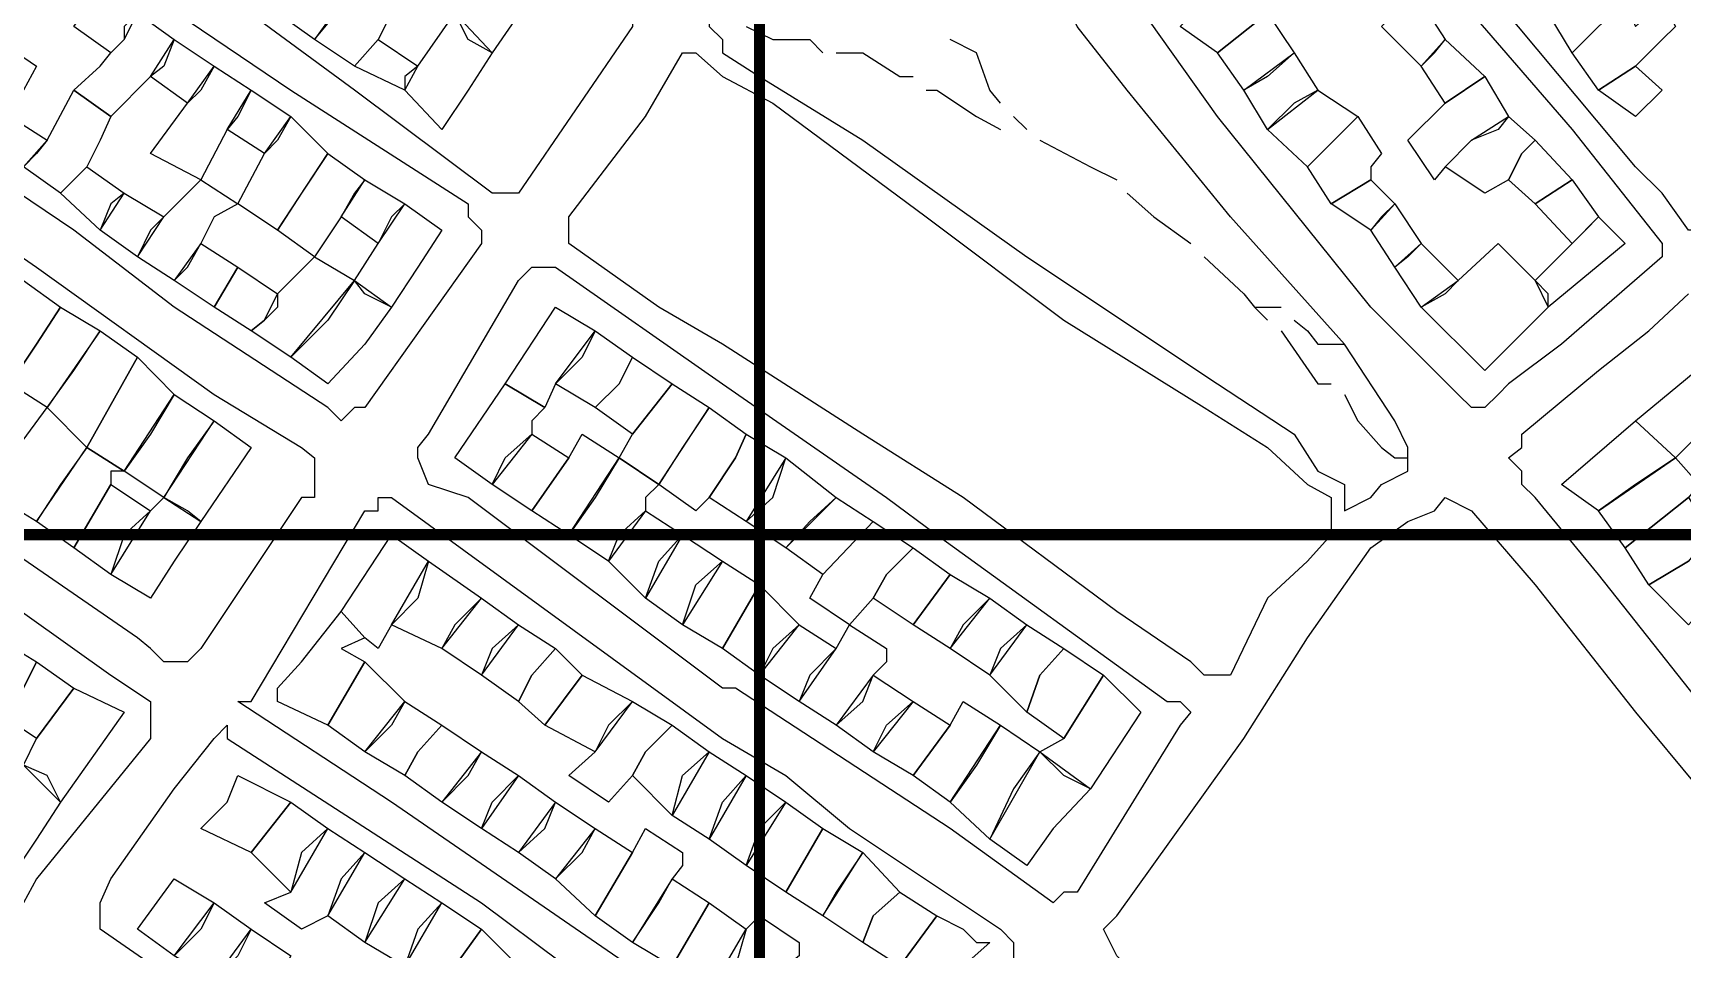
# Model space of a CAD drawing. Header units: millimetres. Extents: x -3588 to 75209, y -3737 to 38254.
# Drawn here: x 18547.3 to 18723.1, y 33703.4 to 33801.1 of the extents above; entities that cross this region are included whole.
import ezdxf

# ---------------------------------------------------------------- set-up
doc = ezdxf.new("R2010")
doc.units = ezdxf.units.MM
doc.layers.add('P', color=253, linetype='Continuous')

msp = doc.modelspace()

# ---------------------------------------------------------------- linework, layer by layer
at = {"layer": 'P', "const_width": 1.2}
msp.add_lwpolyline([(18624.733, 27097.434), (18624.733, 36423.662)], dxfattribs=at)
at = {"layer": 'P'}
for points in [[(18720.995, 33783.977), (18718.162, 33786.81), (18703.487, 33804.302), (18695.293, 33815.313), (18687.115, 33824.627), (18677.513, 33837.062), (18677.513, 33838.182), (18677.513, 33839.59), (18695.293, 33853.145), (18696.717, 33853.145), (18697.838, 33853.145), (18708.848, 33839.59), (18722.403, 33822.098), (18738.487, 33801.773), (18742.728, 33796.412), (18744.136, 33796.412), (18742.728, 33794.988), (18737.367, 33796.412), (18724.932, 33786.81), (18724.932, 33782.857), (18726.356, 33781.449), (18724.932, 33780.04), (18723.812, 33780.04), (18720.995, 33783.977)], [(18542.01, 33851.737), (18559.806, 33839.59), (18574.769, 33830.276), (18589.445, 33819.265), (18607.225, 33807.135), (18609.769, 33804.302), (18611.178, 33804.302), (18611.178, 33803.182), (18611.178, 33801.773), (18599.047, 33783.977), (18597.622, 33783.977)], [(18687.115, 33767.894), (18674.968, 33781.449), (18663.958, 33794.988), (18658.597, 33801.773), (18656.068, 33807.135), (18653.235, 33812.496), (18650.419, 33820.69), (18650.419, 33826.051)], [(18597.622, 33783.977), (18596.214, 33783.977), (18581.539, 33794.988), (18561.214, 33809.951), (18542.01, 33823.506)], [(18540.889, 33817.857), (18574.769, 33794.988), (18593.67, 33782.857), (18593.67, 33781.449), (18595.094, 33780.04), (18595.094, 33778.616), (18582.659, 33761.124), (18581.539, 33761.124), (18580.13, 33759.716), (18578.722, 33761.124)], [(18580.13, 33804.302), (18577.298, 33800.365), (18573.345, 33803.182), (18575.889, 33805.726), (18580.13, 33811.088), (18584.083, 33808.543), (18580.13, 33804.302)], [(18593.67, 33800.365), (18592.261, 33803.182), (18597.622, 33811.088), (18601.863, 33807.135), (18596.214, 33798.941), (18593.67, 33800.365)], [(18585.492, 33803.182), (18584.083, 33800.365), (18581.539, 33797.532), (18577.298, 33800.365), (18584.083, 33808.543), (18588.308, 33805.726), (18585.492, 33803.182)], [(18678.921, 33807.135), (18680.346, 33805.726), (18678.921, 33803.182), (18673.56, 33798.941), (18669.607, 33801.773), (18674.968, 33807.135), (18677.513, 33808.543), (18678.921, 33807.135)], [(18718.162, 33804.302), (18717.042, 33804.302), (18714.209, 33801.773), (18711.393, 33798.941), (18708.848, 33803.182), (18711.393, 33805.726), (18714.209, 33807.135), (18715.618, 33805.726), (18717.042, 33808.543), (18719.571, 33805.726), (18718.162, 33804.302)], [(18556.973, 33801.773), (18556.973, 33800.365), (18555.565, 33798.941), (18551.612, 33801.773), (18554.444, 33805.726), (18558.397, 33803.182), (18556.973, 33801.773)], [(18702.079, 33761.124), (18700.67, 33761.124), (18699.246, 33762.532), (18689.932, 33771.846), (18673.56, 33792.171), (18663.958, 33805.726)], [(18692.476, 33803.182), (18695.293, 33804.302), (18697.838, 33800.365), (18695.293, 33797.532), (18691.068, 33801.773), (18692.476, 33803.182)], [(18720.995, 33800.365), (18718.162, 33797.532), (18714.209, 33794.988), (18711.393, 33798.941), (18714.209, 33801.773), (18717.042, 33804.302), (18718.162, 33801.773), (18720.995, 33804.302), (18722.403, 33801.773), (18720.995, 33800.365)], [(18561.214, 33797.532), (18559.806, 33796.412), (18555.565, 33792.171), (18551.612, 33794.988), (18554.444, 33797.532), (18555.565, 33798.941), (18556.973, 33800.365), (18558.397, 33803.182), (18562.334, 33800.365), (18561.214, 33797.532)], [(18593.67, 33794.988), (18590.853, 33790.763), (18586.9, 33794.988), (18588.308, 33797.532), (18592.261, 33803.182), (18596.214, 33798.941), (18593.67, 33794.988)], [(18619.371, 33803.182), (18619.371, 33801.773), (18620.78, 33800.365), (18620.78, 33798.941)], [(18678.921, 33796.412), (18676.393, 33794.988), (18673.56, 33798.941), (18678.921, 33803.182), (18681.754, 33798.941), (18678.921, 33796.412)], [(18700.67, 33803.182), (18711.393, 33790.763), (18720.995, 33778.616), (18720.995, 33777.208), (18710.257, 33767.894), (18704.607, 33763.653), (18703.487, 33762.532), (18702.079, 33761.124)], [(18546.251, 33794.988), (18544.842, 33792.171), (18542.01, 33789.627), (18538.073, 33792.171), (18540.889, 33794.988), (18543.434, 33800.365), (18547.659, 33797.532), (18546.251, 33794.988)], [(18565.167, 33794.988), (18563.759, 33793.58), (18559.806, 33796.412), (18562.334, 33800.365), (18566.575, 33797.532), (18565.167, 33794.988)], [(18586.9, 33796.412), (18586.9, 33794.988), (18581.539, 33797.532), (18584.083, 33800.365), (18588.308, 33797.532), (18586.9, 33796.412)], [(18623.308, 33801.773), (18626.141, 33800.365), (18630.094, 33800.365), (18631.502, 33798.941)], [(18650.419, 33793.58), (18649.282, 33794.988), (18647.874, 33798.941), (18645.057, 33800.365)], [(18696.717, 33798.941), (18697.838, 33800.365), (18702.079, 33796.412), (18697.838, 33793.58), (18695.293, 33797.532), (18696.717, 33798.941)], [(18620.78, 33767.894), (18613.994, 33771.846), (18604.408, 33778.616), (18604.408, 33780.04), (18604.408, 33781.449), (18612.586, 33792.171), (18616.539, 33798.941), (18617.947, 33798.941), (18620.78, 33796.412), (18626.141, 33793.58), (18642.513, 33781.449), (18657.188, 33770.438), (18672.152, 33761.124), (18678.921, 33756.883), (18683.162, 33752.93), (18685.707, 33751.522), (18685.707, 33748.977), (18685.707, 33747.569), (18683.162, 33744.752), (18678.921, 33740.799), (18674.968, 33732.605), (18672.152, 33732.605), (18670.743, 33734.014), (18662.838, 33739.391), (18646.466, 33751.522), (18635.743, 33758.291), (18620.78, 33767.894)], [(18620.78, 33798.941), (18624.733, 33796.412), (18635.743, 33789.627), (18653.235, 33777.208), (18673.56, 33763.653), (18681.754, 33758.291), (18684.283, 33754.338), (18687.115, 33752.93), (18687.115, 33751.522)], [(18632.911, 33798.941), (18635.743, 33798.941), (18639.696, 33796.412), (18641.105, 33796.412)], [(18681.754, 33793.58), (18678.921, 33790.763), (18676.393, 33794.988), (18681.754, 33798.941), (18684.283, 33794.988), (18681.754, 33793.58)], [(18569.12, 33792.171), (18567.984, 33790.763), (18565.167, 33785.402), (18559.806, 33788.218), (18563.759, 33793.58), (18566.575, 33797.532), (18570.528, 33794.988), (18569.12, 33792.171)], [(18720.995, 33794.988), (18718.162, 33792.171), (18714.209, 33794.988), (18718.162, 33797.532), (18720.995, 33794.988)], [(18554.444, 33789.627), (18553.02, 33786.81), (18550.203, 33783.977), (18546.251, 33786.81), (18548.795, 33789.627), (18551.612, 33794.988), (18555.565, 33792.171), (18554.444, 33789.627)], [(18573.345, 33789.627), (18571.936, 33788.218), (18567.984, 33790.763), (18570.528, 33794.988), (18574.769, 33792.171), (18573.345, 33789.627)], [(18642.513, 33794.988), (18643.633, 33794.988), (18647.874, 33792.171), (18650.419, 33790.763)], [(18678.921, 33790.763), (18684.283, 33794.988), (18688.524, 33792.171), (18683.162, 33786.81), (18678.921, 33790.763)], [(18703.487, 33790.763), (18700.67, 33789.627), (18697.838, 33786.81), (18696.717, 33785.402), (18693.885, 33789.627), (18697.838, 33793.58), (18702.079, 33796.412), (18704.607, 33792.171), (18703.487, 33790.763)], [(18547.659, 33788.218), (18546.251, 33786.81), (18542.01, 33789.627), (18544.842, 33792.171), (18548.795, 33789.627), (18547.659, 33788.218)], [(18575.889, 33783.977), (18573.345, 33780.04), (18569.12, 33782.857), (18571.936, 33788.218), (18574.769, 33792.171), (18578.722, 33788.218), (18575.889, 33783.977)], [(18653.235, 33790.763), (18651.827, 33792.171)], [(18689.932, 33786.81), (18689.932, 33785.402), (18685.707, 33782.857), (18683.162, 33786.81), (18688.524, 33792.171), (18691.068, 33788.218), (18689.932, 33786.81)], [(18706.032, 33788.218), (18704.607, 33785.402), (18702.079, 33783.977), (18697.838, 33786.81), (18700.67, 33789.627), (18704.607, 33792.171), (18707.44, 33789.627), (18706.032, 33788.218)], [(18578.722, 33761.124), (18562.334, 33771.846), (18551.612, 33780.04), (18539.481, 33788.218)], [(18581.539, 33783.977), (18580.13, 33781.449), (18577.298, 33777.208), (18573.345, 33780.04), (18578.722, 33788.218), (18582.659, 33785.402), (18581.539, 33783.977)], [(18654.644, 33789.627), (18660.021, 33786.81), (18662.838, 33785.402)], [(18706.032, 33788.218), (18707.44, 33789.627), (18711.393, 33785.402), (18707.44, 33782.857), (18704.607, 33785.402), (18706.032, 33788.218)], [(18555.565, 33782.857), (18554.444, 33780.04), (18550.203, 33783.977), (18553.02, 33786.81), (18556.973, 33783.977), (18555.565, 33782.857)], [(18534.12, 33785.402), (18547.659, 33776.087), (18566.575, 33762.532), (18575.889, 33756.883), (18577.298, 33755.763), (18577.298, 33754.338), (18577.298, 33751.522), (18575.889, 33751.522), (18565.167, 33735.438), (18563.759, 33734.014), (18562.334, 33734.014), (18561.214, 33734.014), (18559.806, 33735.438), (18558.397, 33736.558), (18536.648, 33751.522)], [(18566.575, 33781.449), (18565.167, 33778.616), (18562.334, 33774.663), (18558.397, 33777.208), (18561.214, 33781.449), (18565.167, 33785.402), (18569.12, 33782.857), (18566.575, 33781.449)], [(18585.492, 33781.449), (18584.083, 33778.616), (18580.13, 33781.449), (18582.659, 33785.402), (18586.9, 33782.857), (18585.492, 33781.449)], [(18691.068, 33781.449), (18689.932, 33780.04), (18685.707, 33782.857), (18689.932, 33785.402), (18692.476, 33782.857), (18691.068, 33781.449)], [(18712.801, 33780.04), (18711.393, 33778.616), (18707.44, 33782.857), (18711.393, 33785.402), (18714.209, 33781.449), (18712.801, 33780.04)], [(18559.806, 33780.04), (18558.397, 33777.208), (18554.444, 33780.04), (18556.973, 33783.977), (18561.214, 33781.449), (18559.806, 33780.04)], [(18582.659, 33773.255), (18581.539, 33774.663), (18584.083, 33778.616), (18586.9, 33782.857), (18590.853, 33780.04), (18588.308, 33776.087), (18585.492, 33771.846), (18582.659, 33773.255)], [(18663.958, 33783.977), (18666.79, 33781.449), (18670.743, 33778.616)], [(18693.885, 33777.208), (18692.476, 33776.087), (18689.932, 33780.04), (18692.476, 33782.857), (18695.293, 33778.616), (18693.885, 33777.208)], [(18708.848, 33773.255), (18707.44, 33774.663), (18711.393, 33778.616), (18714.209, 33781.449), (18717.042, 33778.616), (18708.848, 33771.846), (18708.848, 33773.255)], [(18563.759, 33776.087), (18565.167, 33778.616), (18569.12, 33776.087), (18566.575, 33771.846), (18562.334, 33774.663), (18563.759, 33776.087)], [(18697.838, 33773.255), (18695.293, 33771.846), (18692.476, 33776.087), (18695.293, 33778.616), (18699.246, 33774.663), (18697.838, 33773.255)], [(18707.44, 33774.663), (18708.848, 33771.846), (18702.079, 33765.077), (18695.293, 33771.846), (18699.246, 33774.663), (18703.487, 33778.616), (18707.44, 33774.663)], [(18573.345, 33771.846), (18571.936, 33770.438), (18570.528, 33769.302), (18566.575, 33771.846), (18569.12, 33776.087), (18573.345, 33773.255), (18573.345, 33771.846)], [(18578.722, 33770.438), (18574.769, 33766.485), (18570.528, 33769.302), (18571.936, 33770.438), (18573.345, 33773.255), (18577.298, 33777.208), (18581.539, 33774.663), (18578.722, 33770.438)], [(18620.78, 33763.653), (18638.272, 33751.522), (18643.633, 33747.569), (18668.199, 33729.789), (18669.607, 33729.789), (18670.743, 33728.652), (18669.607, 33727.244), (18658.597, 33709.464), (18657.188, 33709.464), (18656.068, 33708.328), (18645.057, 33716.234), (18622.188, 33731.197), (18620.78, 33731.197), (18593.67, 33751.522), (18589.445, 33752.93), (18588.308, 33755.763), (18588.308, 33756.883), (18589.445, 33758.291), (18599.047, 33774.663), (18600.455, 33776.087), (18601.863, 33776.087), (18602.984, 33776.087), (18620.78, 33763.653)], [(18672.152, 33777.208), (18676.393, 33773.255), (18677.513, 33771.846)], [(18547.659, 33767.894), (18544.842, 33763.653), (18542.01, 33765.077), (18540.889, 33766.485), (18543.434, 33769.302), (18546.251, 33774.663), (18550.203, 33771.846), (18547.659, 33767.894)], [(18582.659, 33767.894), (18578.722, 33763.653), (18574.769, 33766.485), (18581.539, 33774.663), (18585.492, 33771.846), (18582.659, 33767.894)], [(18707.44, 33751.522), (18706.032, 33752.93), (18706.032, 33754.338), (18704.607, 33755.763), (18706.032, 33756.883), (18706.032, 33758.291), (18714.209, 33765.077), (18719.571, 33769.302), (18723.812, 33773.255)], [(18547.659, 33767.894), (18550.203, 33771.846), (18554.444, 33769.302), (18548.795, 33761.124), (18544.842, 33763.653), (18547.659, 33767.894)], [(18605.816, 33766.485), (18602.984, 33763.653), (18601.863, 33761.124), (18597.622, 33763.653), (18602.984, 33771.846), (18607.225, 33769.302), (18605.816, 33766.485)], [(18677.513, 33771.846), (18680.346, 33771.846)], [(18677.513, 33771.846), (18678.921, 33770.438)], [(18681.754, 33770.438), (18683.162, 33769.302), (18684.283, 33767.894), (18687.115, 33767.894)], [(18551.612, 33765.077), (18554.444, 33769.302), (18558.397, 33766.485), (18553.02, 33756.883), (18548.795, 33761.124), (18551.612, 33765.077)], [(18609.769, 33763.653), (18607.225, 33761.124), (18602.984, 33763.653), (18607.225, 33769.302), (18611.178, 33766.485), (18609.769, 33763.653)], [(18680.346, 33769.302), (18684.283, 33763.653), (18685.707, 33763.653)], [(18693.885, 33755.763), (18693.885, 33756.883), (18692.476, 33759.716), (18687.115, 33767.894)], [(18559.806, 33758.291), (18556.973, 33754.338), (18553.02, 33756.883), (18558.397, 33766.485), (18562.334, 33762.532), (18559.806, 33758.291)], [(18609.769, 33763.653), (18611.178, 33766.485), (18615.419, 33763.653), (18611.178, 33758.291), (18607.225, 33761.124), (18609.769, 33763.653)], [(18727.765, 33761.124), (18726.356, 33759.716), (18722.403, 33755.763), (18718.162, 33759.716), (18726.356, 33766.485), (18730.581, 33762.532), (18727.765, 33761.124)], [(18600.455, 33759.716), (18600.455, 33758.291), (18596.214, 33752.93), (18592.261, 33755.763), (18597.622, 33763.653), (18601.863, 33761.124), (18600.455, 33759.716)], [(18616.539, 33756.883), (18613.994, 33752.93), (18609.769, 33755.763), (18611.178, 33758.291), (18615.419, 33763.653), (18619.371, 33761.124), (18616.539, 33756.883)], [(18563.759, 33755.763), (18561.214, 33751.522), (18556.973, 33754.338), (18562.334, 33762.532), (18566.575, 33759.716), (18563.759, 33755.763)], [(18687.115, 33762.532), (18688.524, 33759.716), (18691.068, 33756.883), (18692.476, 33755.763), (18693.885, 33755.763)], [(18729.173, 33755.763), (18724.932, 33752.93), (18722.403, 33755.763), (18726.356, 33759.716), (18730.581, 33762.532), (18733.126, 33759.716), (18729.173, 33755.763)], [(18550.203, 33752.93), (18547.659, 33748.977), (18543.434, 33751.522), (18544.842, 33755.763), (18548.795, 33761.124), (18553.02, 33756.883), (18550.203, 33752.93)], [(18622.188, 33755.763), (18619.371, 33751.522), (18617.947, 33750.113), (18613.994, 33752.93), (18619.371, 33761.124), (18623.308, 33758.291), (18622.188, 33755.763)], [(18542.01, 33742.208), (18555.565, 33732.605), (18559.806, 33729.789), (18559.806, 33728.652), (18559.806, 33727.244), (18559.806, 33725.836), (18547.659, 33710.872), (18546.251, 33708.328), (18544.842, 33708.328), (18543.434, 33708.328), (18540.889, 33709.464), (18521.685, 33723.003), (18500.24, 33737.967), (18500.24, 33739.391), (18500.24, 33740.799), (18507.009, 33751.522), (18512.371, 33758.291), (18513.795, 33759.716), (18514.915, 33759.716), (18516.324, 33759.716), (18528.47, 33751.522), (18542.01, 33742.208)], [(18563.759, 33750.113), (18561.214, 33751.522), (18566.575, 33759.716), (18570.528, 33756.883), (18565.167, 33748.977), (18563.759, 33750.113)], [(18597.622, 33755.763), (18600.455, 33758.291), (18604.408, 33755.763), (18600.455, 33750.113), (18596.214, 33752.93), (18597.622, 33755.763)], [(18607.225, 33751.522), (18604.408, 33747.569), (18600.455, 33750.113), (18604.408, 33755.763), (18605.816, 33758.291), (18609.769, 33755.763), (18607.225, 33751.522)], [(18622.188, 33755.763), (18623.308, 33758.291), (18627.549, 33755.763), (18623.308, 33748.977), (18619.371, 33751.522), (18622.188, 33755.763)], [(18718.162, 33752.93), (18714.209, 33750.113), (18710.257, 33752.93), (18718.162, 33759.716), (18722.403, 33755.763), (18718.162, 33752.93)], [(18555.565, 33754.338), (18555.565, 33752.93), (18551.612, 33746.161), (18547.659, 33748.977), (18553.02, 33756.883), (18556.973, 33754.338), (18555.565, 33754.338)], [(18612.586, 33751.522), (18612.586, 33750.113), (18608.633, 33744.752), (18604.408, 33747.569), (18609.769, 33755.763), (18613.994, 33752.93), (18612.586, 33751.522)], [(18626.141, 33751.522), (18627.549, 33755.763), (18632.911, 33751.522), (18627.549, 33746.161), (18623.308, 33748.977), (18626.141, 33751.522)], [(18689.932, 33751.522), (18691.068, 33752.93), (18693.885, 33754.338), (18693.885, 33755.763)], [(18723.812, 33751.522), (18717.042, 33746.161), (18714.209, 33750.113), (18722.403, 33755.763), (18724.932, 33752.93), (18723.812, 33751.522)], [(18556.973, 33747.569), (18555.565, 33743.328), (18551.612, 33746.161), (18555.565, 33752.93), (18559.806, 33750.113), (18556.973, 33747.569)], [(18562.334, 33744.752), (18559.806, 33740.799), (18555.565, 33743.328), (18559.806, 33750.113), (18561.214, 33751.522), (18565.167, 33748.977), (18562.334, 33744.752)], [(18627.549, 33721.883), (18634.319, 33716.234), (18650.419, 33705.511), (18651.827, 33704.103), (18651.827, 33702.678), (18651.827, 33701.558), (18643.633, 33688.003), (18639.696, 33683.778), (18638.272, 33683.778), (18632.911, 33686.595), (18620.78, 33694.789), (18585.492, 33719.066), (18569.12, 33729.789), (18570.528, 33729.789), (18582.659, 33750.113), (18584.083, 33750.113), (18584.083, 33751.522), (18585.492, 33751.522), (18620.78, 33725.836), (18627.549, 33721.883)], [(18630.094, 33748.977), (18632.911, 33751.522), (18636.864, 33748.977), (18631.502, 33743.328), (18627.549, 33746.161), (18630.094, 33748.977)], [(18663.958, 33701.558), (18662.838, 33702.678), (18661.429, 33705.511), (18662.838, 33706.919), (18676.393, 33725.836), (18683.162, 33736.558), (18689.932, 33746.161), (18693.885, 33748.977), (18696.717, 33750.113), (18697.838, 33751.522), (18700.67, 33750.113), (18707.44, 33742.208), (18718.162, 33728.652), (18731.718, 33712.281)], [(18687.115, 33750.113), (18689.932, 33751.522)], [(18687.115, 33751.522), (18687.115, 33750.113)], [(18729.173, 33724.427), (18714.209, 33743.328), (18707.44, 33751.522)], [(18724.932, 33746.161), (18723.812, 33744.752), (18719.571, 33742.208), (18717.042, 33746.161), (18723.812, 33751.522), (18726.356, 33747.569), (18724.932, 33746.161)], [(18609.769, 33747.569), (18612.586, 33750.113), (18616.539, 33747.569), (18612.586, 33740.799), (18608.633, 33744.752), (18609.769, 33747.569)], [(18588.308, 33740.799), (18585.492, 33737.967), (18584.083, 33735.438), (18582.659, 33736.558), (18580.13, 33739.391), (18585.492, 33747.569), (18589.445, 33744.752), (18588.308, 33740.799)], [(18613.994, 33744.752), (18616.539, 33747.569), (18620.78, 33744.752), (18616.539, 33737.967), (18612.586, 33740.799), (18613.994, 33744.752)], [(18638.272, 33743.328), (18636.864, 33740.799), (18634.319, 33737.967), (18630.094, 33740.799), (18631.502, 33743.328), (18636.864, 33748.977), (18641.105, 33746.161), (18638.272, 33743.328)], [(18727.765, 33742.208), (18726.356, 33740.799), (18723.812, 33737.967), (18719.571, 33742.208), (18723.812, 33744.752), (18726.356, 33747.569), (18730.581, 33743.328), (18727.765, 33742.208)], [(18638.272, 33743.328), (18641.105, 33746.161), (18645.057, 33743.328), (18641.105, 33737.967), (18636.864, 33740.799), (18638.272, 33743.328)], [(18592.261, 33737.967), (18590.853, 33735.438), (18585.492, 33737.967), (18589.445, 33744.752), (18595.094, 33740.799), (18592.261, 33737.967)], [(18617.947, 33742.208), (18620.78, 33744.752), (18624.733, 33742.208), (18620.78, 33735.438), (18616.539, 33737.967), (18617.947, 33742.208)], [(18646.466, 33737.967), (18645.057, 33735.438), (18641.105, 33737.967), (18645.057, 33743.328), (18649.282, 33740.799), (18646.466, 33737.967)], [(18596.214, 33735.438), (18595.094, 33732.605), (18590.853, 33735.438), (18595.094, 33740.799), (18599.047, 33737.967), (18596.214, 33735.438)], [(18626.141, 33735.438), (18624.733, 33732.605), (18620.78, 33735.438), (18624.733, 33742.208), (18628.958, 33737.967), (18626.141, 33735.438)], [(18650.419, 33735.438), (18649.282, 33732.605), (18645.057, 33735.438), (18649.282, 33740.799), (18653.235, 33737.967), (18650.419, 33735.438)], [(18573.345, 33731.197), (18575.889, 33734.014), (18580.13, 33739.391), (18582.659, 33736.558), (18580.13, 33735.438), (18582.659, 33734.014), (18578.722, 33727.244), (18573.345, 33729.789), (18573.345, 33731.197)], [(18600.455, 33732.605), (18599.047, 33729.789), (18595.094, 33732.605), (18599.047, 33737.967), (18602.984, 33735.438), (18600.455, 33732.605)], [(18630.094, 33732.605), (18628.958, 33729.789), (18624.733, 33732.605), (18628.958, 33737.967), (18632.911, 33735.438), (18630.094, 33732.605)], [(18638.272, 33734.014), (18636.864, 33732.605), (18632.911, 33727.244), (18628.958, 33729.789), (18632.911, 33735.438), (18634.319, 33737.967), (18638.272, 33735.438), (18638.272, 33734.014)], [(18654.644, 33732.605), (18653.235, 33728.652), (18649.282, 33732.605), (18653.235, 33737.967), (18657.188, 33735.438), (18654.644, 33732.605)], [(18546.251, 33731.197), (18543.434, 33728.652), (18542.01, 33725.836), (18538.073, 33728.652), (18543.434, 33736.558), (18547.659, 33734.014), (18546.251, 33731.197)], [(18600.455, 33732.605), (18602.984, 33735.438), (18605.816, 33732.605), (18601.863, 33727.244), (18599.047, 33729.789), (18600.455, 33732.605)], [(18654.644, 33732.605), (18657.188, 33735.438), (18661.429, 33732.605), (18657.188, 33725.836), (18653.235, 33728.652), (18654.644, 33732.605)], [(18546.251, 33731.197), (18547.659, 33734.014), (18551.612, 33731.197), (18547.659, 33725.836), (18543.434, 33728.652), (18546.251, 33731.197)], [(18585.492, 33727.244), (18582.659, 33724.427), (18578.722, 33727.244), (18582.659, 33734.014), (18586.9, 33729.789), (18585.492, 33727.244)], [(18608.633, 33727.244), (18607.225, 33724.427), (18601.863, 33727.244), (18605.816, 33732.605), (18611.178, 33729.789), (18608.633, 33727.244)], [(18635.743, 33729.789), (18636.864, 33732.605), (18641.105, 33729.789), (18636.864, 33724.427), (18632.911, 33727.244), (18635.743, 33729.789)], [(18657.188, 33721.883), (18654.644, 33724.427), (18657.188, 33725.836), (18661.429, 33732.605), (18665.382, 33728.652), (18660.021, 33720.475), (18657.188, 33721.883)], [(18548.795, 33721.883), (18546.251, 33723.003), (18547.659, 33725.836), (18551.612, 33731.197), (18556.973, 33728.652), (18550.203, 33719.066), (18548.795, 33721.883)], [(18588.308, 33724.427), (18586.9, 33721.883), (18582.659, 33724.427), (18586.9, 33729.789), (18590.853, 33727.244), (18588.308, 33724.427)], [(18612.586, 33724.427), (18611.178, 33721.883), (18608.633, 33719.066), (18604.408, 33721.883), (18607.225, 33724.427), (18611.178, 33729.789), (18615.419, 33727.244), (18612.586, 33724.427)], [(18638.272, 33727.244), (18641.105, 33729.789), (18645.057, 33727.244), (18641.105, 33721.883), (18636.864, 33724.427), (18638.272, 33727.244)], [(18647.874, 33723.003), (18645.057, 33719.066), (18641.105, 33721.883), (18645.057, 33727.244), (18646.466, 33729.789), (18650.419, 33727.244), (18647.874, 33723.003)], [(18628.958, 33685.186), (18635.743, 33679.825), (18636.864, 33678.417), (18635.743, 33676.992), (18624.733, 33659.5), (18622.188, 33659.5), (18620.78, 33659.5), (18554.444, 33705.511), (18554.444, 33706.919), (18554.444, 33708.328), (18555.565, 33710.872), (18562.334, 33720.475), (18566.575, 33725.836), (18567.984, 33727.244), (18567.984, 33725.836), (18595.094, 33708.328), (18620.78, 33689.139), (18628.958, 33685.186)], [(18588.308, 33724.427), (18590.853, 33727.244), (18595.094, 33724.427), (18590.853, 33719.066), (18586.9, 33721.883), (18588.308, 33724.427)], [(18612.586, 33724.427), (18615.419, 33727.244), (18619.371, 33724.427), (18615.419, 33717.642), (18611.178, 33721.883), (18612.586, 33724.427)], [(18651.827, 33720.475), (18649.282, 33715.113), (18645.057, 33719.066), (18650.419, 33727.244), (18654.644, 33724.427), (18651.827, 33720.475)], [(18547.659, 33715.113), (18544.842, 33710.872), (18540.889, 33715.113), (18543.434, 33717.642), (18546.251, 33723.003), (18550.203, 33719.066), (18547.659, 33715.113)], [(18593.67, 33721.883), (18595.094, 33724.427), (18599.047, 33721.883), (18595.094, 33716.234), (18590.853, 33719.066), (18593.67, 33721.883)], [(18616.539, 33721.883), (18619.371, 33724.427), (18623.308, 33721.883), (18619.371, 33715.113), (18615.419, 33717.642), (18616.539, 33721.883)], [(18656.068, 33716.234), (18653.235, 33712.281), (18649.282, 33715.113), (18654.644, 33724.427), (18660.021, 33720.475), (18656.068, 33716.234)], [(18567.984, 33719.066), (18569.12, 33721.883), (18574.769, 33719.066), (18570.528, 33713.689), (18565.167, 33716.234), (18567.984, 33719.066)], [(18596.214, 33719.066), (18599.047, 33721.883), (18602.984, 33719.066), (18599.047, 33713.689), (18595.094, 33716.234), (18596.214, 33719.066)], [(18620.78, 33719.066), (18623.308, 33721.883), (18627.549, 33719.066), (18623.308, 33712.281), (18619.371, 33715.113), (18620.78, 33719.066)], [(18575.889, 33713.689), (18574.769, 33709.464), (18570.528, 33713.689), (18574.769, 33719.066), (18578.722, 33716.234), (18575.889, 33713.689)], [(18601.863, 33716.234), (18602.984, 33719.066), (18607.225, 33716.234), (18602.984, 33710.872), (18599.047, 33713.689), (18601.863, 33716.234)], [(18624.733, 33716.234), (18627.549, 33719.066), (18631.502, 33716.234), (18627.549, 33709.464), (18623.308, 33712.281), (18624.733, 33716.234)], [(18580.13, 33710.872), (18578.722, 33706.919), (18575.889, 33705.511), (18571.936, 33708.328), (18574.769, 33709.464), (18578.722, 33716.234), (18582.659, 33713.689), (18580.13, 33710.872)], [(18605.816, 33713.689), (18607.225, 33716.234), (18611.178, 33713.689), (18607.225, 33706.919), (18602.984, 33710.872), (18605.816, 33713.689)], [(18616.539, 33712.281), (18615.419, 33710.872), (18611.178, 33704.103), (18607.225, 33706.919), (18611.178, 33713.689), (18612.586, 33716.234), (18616.539, 33713.689), (18616.539, 33712.281)], [(18632.911, 33709.464), (18631.502, 33706.919), (18627.549, 33709.464), (18631.502, 33716.234), (18635.743, 33713.689), (18632.911, 33709.464)], [(18584.083, 33708.328), (18582.659, 33704.103), (18578.722, 33706.919), (18582.659, 33713.689), (18586.9, 33710.872), (18584.083, 33708.328)], [(18636.864, 33706.919), (18635.743, 33704.103), (18631.502, 33706.919), (18635.743, 33713.689), (18639.696, 33709.464), (18636.864, 33706.919)], [(18565.167, 33705.511), (18562.334, 33702.678), (18558.397, 33705.511), (18562.334, 33710.872), (18566.575, 33708.328), (18565.167, 33705.511)], [(18588.308, 33705.511), (18586.9, 33701.558), (18582.659, 33704.103), (18586.9, 33710.872), (18590.853, 33708.328), (18588.308, 33705.511)], [(18613.994, 33708.328), (18615.419, 33710.872), (18619.371, 33708.328), (18615.419, 33701.558), (18611.178, 33704.103), (18613.994, 33708.328)], [(18636.864, 33706.919), (18639.696, 33709.464), (18643.633, 33706.919), (18639.696, 33701.558), (18635.743, 33704.103), (18636.864, 33706.919)], [(18569.12, 33702.678), (18566.575, 33700.15), (18562.334, 33702.678), (18566.575, 33708.328), (18570.528, 33705.511), (18569.12, 33702.678)], [(18592.261, 33701.558), (18590.853, 33698.742), (18586.9, 33701.558), (18590.853, 33708.328), (18595.094, 33705.511), (18592.261, 33701.558)], [(18622.188, 33701.558), (18619.371, 33698.742), (18615.419, 33701.558), (18619.371, 33708.328), (18623.308, 33705.511), (18622.188, 33701.558)], [(18573.345, 33700.15), (18570.528, 33697.317), (18566.575, 33700.15), (18570.528, 33705.511), (18574.769, 33702.678), (18573.345, 33700.15)], [(18592.261, 33701.558), (18595.094, 33705.511), (18599.047, 33701.558), (18595.094, 33695.909), (18590.853, 33698.742), (18592.261, 33701.558)], [(18628.958, 33702.678), (18627.549, 33701.558), (18623.308, 33695.909), (18619.371, 33698.742), (18623.308, 33705.511), (18624.733, 33706.919), (18628.958, 33704.103), (18628.958, 33702.678)], [(18646.466, 33701.558), (18643.633, 33697.317), (18643.633, 33698.742), (18642.513, 33695.909), (18638.272, 33698.742), (18639.696, 33701.558), (18643.633, 33706.919), (18646.466, 33705.511), (18647.874, 33704.103), (18649.282, 33704.103), (18646.466, 33701.558)]]:
    msp.add_lwpolyline(points, dxfattribs=at)
at = {"layer": 'P', "color": 254, "const_width": 1.2}
msp.add_lwpolyline([(11399.857, 33747.569), (26600.487, 33747.569)], dxfattribs=at)

doc.saveas('drawing.dxf')
